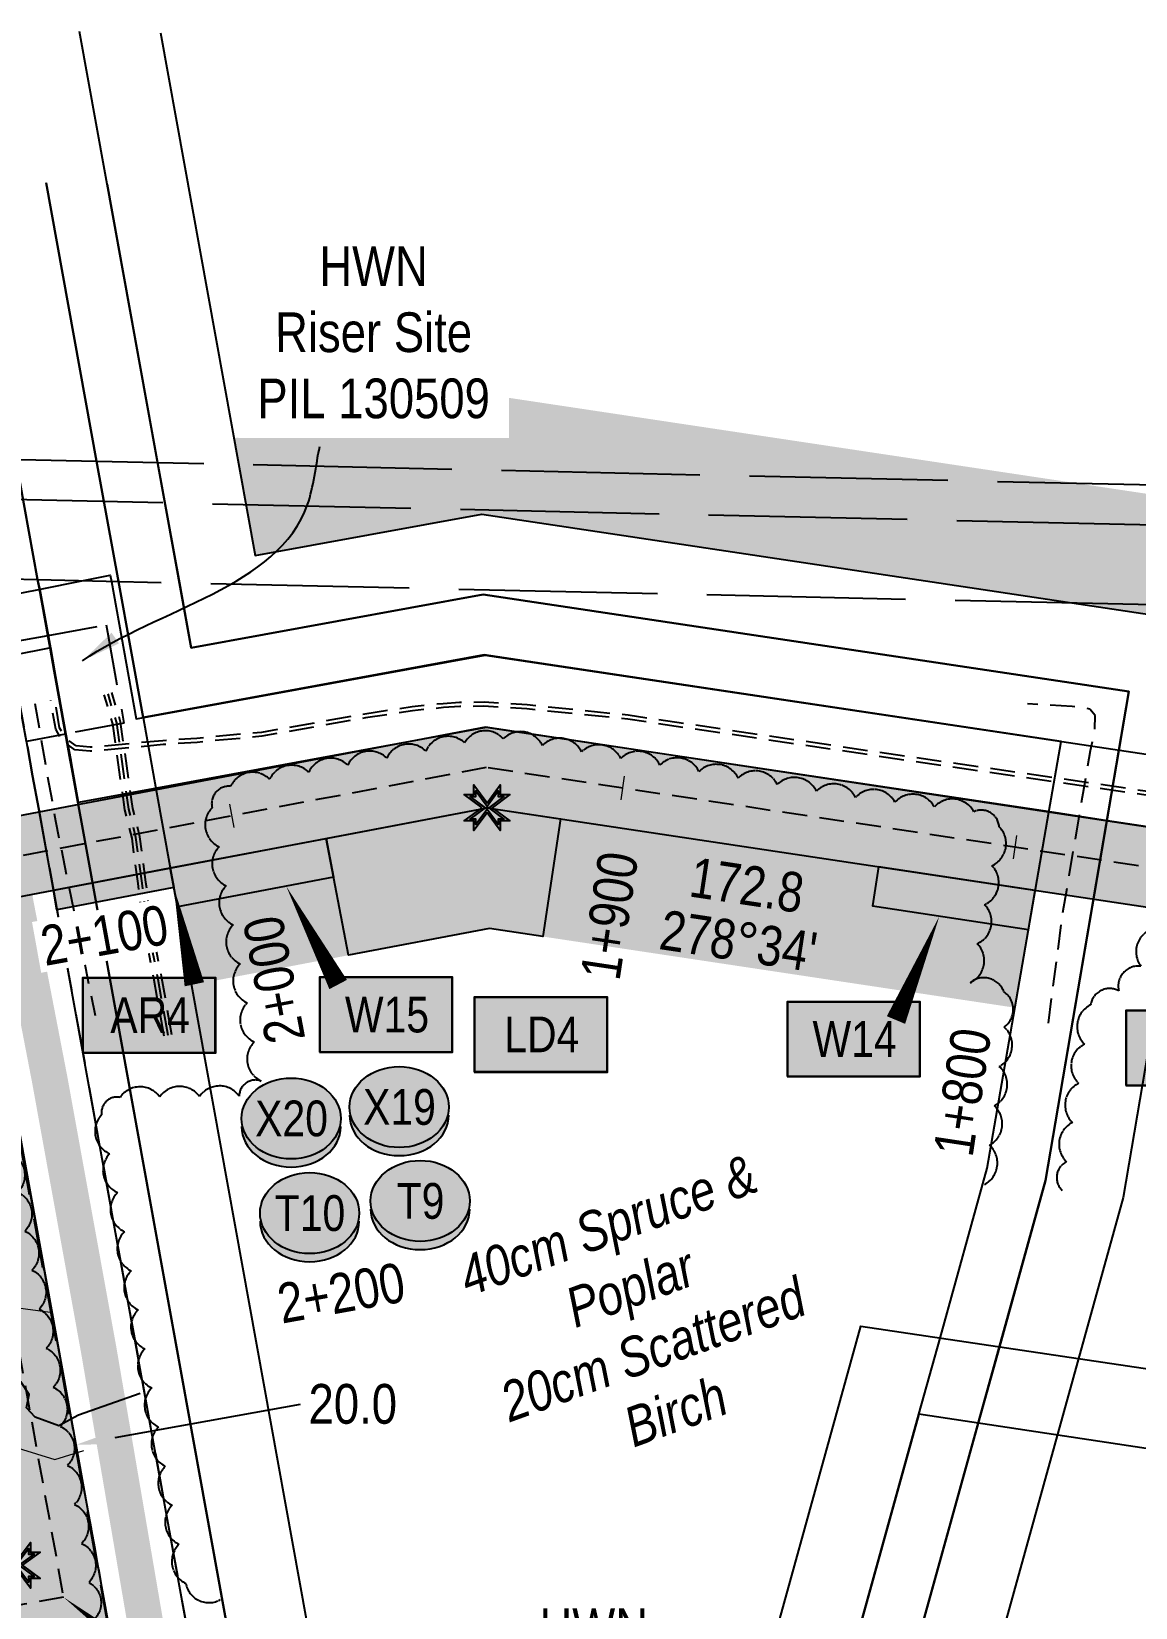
# Model space of a CAD drawing. Extents: x 399452 to 415540, y 6060435 to 6067869.
# Drawn here: x 404819.5 to 405097.5, y 6062723.1 to 6063120.2 of the extents above; entities that cross this region are included whole.
import ezdxf
from ezdxf.enums import TextEntityAlignment as Align

# ---------------------------------------------------------------- set-up
doc = ezdxf.new("R2010")
doc.units = 0
doc.header["$LTSCALE"] = 5
doc.header["$PDSIZE"] = 0.5
for name, pattern in [('0', [1, 1, 0]), ('foc-ACCESSROAD', [3.75, 2.5, -1.25]), ('foc-TIELINE', [1.875, 1.25, -0.625]), ('foc-UNSURVEYED', [12.5, 10, -2.5]), ('UG_PIPE', [1.875, 1.25, -0.625])]:
    doc.linetypes.add(name, pattern=pattern)
doc.layers.get('Defpoints').update_dxf_attribs({"color": 9})
for name, color, linetype, lineweight in [('AS-GENERAL', 48, 'Continuous', 18), ('C-RW-T', 13, 'Continuous', 9), ('F-RW-T', 190, 'Continuous', 9), ('F-WS-T', 190, 'Continuous', 9), ('T-TIE-T', 201, 'Continuous', 18)]:
    doc.layers.add(name, color=color, linetype=linetype, lineweight=lineweight)
for name, color, linetype in [('AS-PIPE-UG', 44, 'UG_PIPE'), ('AS-ROADS', 254, 'Continuous'), ('C-RW', 13, 'Continuous'), ('F-AR', 190, 'foc-ACCESSROAD'), ('F-RW', 190, 'Continuous'), ('F-WS', 190, 'foc-ACCESSROAD'), ('L-BD', 7, 'Continuous'), ('L-BD1', 253, 'Continuous'), ('L-MON', 1, 'Continuous'), ('L-USEC', 7, 'foc-UNSURVEYED'), ('P-BUFFER-H 30m', 51, 'Continuous'), ('P-CROSSINGS', 250, 'Continuous'), ('P-ELEVATION', 7, 'Continuous'), ('P-PROPOSED', 10, 'Continuous'), ('P-PROPOSED-H', 21, 'Continuous'), ('P-TEMP-BLOCKS', 250, 'Continuous'), ('P-TEMP-H', 41, 'Continuous'), ('P-TEMP_ACCESS ROAD', 46, 'Continuous'), ('P-TEMP_LOG DECK', 46, 'Continuous'), ('P-TEMP_WORKSPACE', 46, 'Continuous'), ('P-TXT', 4, 'Continuous'), ('T-BUSH', 110, '0'), ('T-BUSH-T', 110, 'Continuous'), ('T-CREEK', 160, 'Continuous'), ('T-TIE', 201, 'foc-TIELINE')]:
    doc.layers.add(name, color=color, linetype=linetype)
doc.styles.add('80', font='ARIALN.TTF', dxfattribs={"height": 10})
doc.styles.add('80CG', font='ARIALN.TTF', dxfattribs={"height": 10})
doc.styles.add('80L', font='ARIALN.TTF', dxfattribs={"height": 10})
doc.styles.add('Crossing', font='ARIALN.TTF', dxfattribs={"height": 10})
doc.styles.add('foc-LtypeFont', font='ARIALN.TTF', dxfattribs={"height": 7.349999999999999})
doc.styles.get("Standard").update_dxf_attribs({"font": 'ARIALN.TTF'})
doc.linetypes.add('foc-TOPO-flowdirection-NOLINE', pattern='A,0,[">",foc-LtypeFont,S=0.3,R=0,X=0,Y=-0.945],-20,[">",foc-LtypeFont,S=0.3,R=0,X=0,Y=-0.945],0', length=20)
doc.dimstyles.new('Compass 5 000', dxfattribs={"dimscale": 5, "dimtxt": 9, "dimasz": 2, "dimexe": 0.2, "dimexo": 0.0625, "dimgap": 0.5, "dimtad": 0, "dimtih": 1, "dimtoh": 1, "dimzin": 0, "dimdsep": 46, "dimtxsty": '80CG', "dimcen": 0.1, "dimse1": 1, "dimse2": 1, "dimclrd": 256, "dimclrt": 256, "dimaunit": 1, "dimadec": 4, "dimazin": 0, "dimtfac": 0.06, "dimtofl": 0, "dimtmove": 0, "dimatfit": 1, "dimfxl": 0.2, "dimtolj": 1, "dimtzin": 0, "dimlwd": -1, "dimarcsym": 0})

# ---------------------------------------------------------------- blocks, each defined once
blk = doc.blocks.new('*D74')
at = {"layer": 'Defpoints', "color": 0, "transparency": 16777216}
for p in [(404853.8335463149, 6062800.39046811), (404844.0047824779, 6062798.607110055), (404873.4344888572, 6062692.362226289)]:
    blk.add_point(p, dxfattribs=at)
at = {"layer": 'F-RW-T', "transparency": 16777216}
for p, q in [((404883.273837433, 6062694.147504868), (404921.994741722, 6062701.173132679)), ((404853.7663764444, 6062688.793589654), (404843.9270278688, 6062687.008311075))]:
    blk.add_line(p, q, dxfattribs=at)
for points in [[(404882.9762910029, 6062695.787396298), (404883.571383863, 6062692.507613438), (404873.4344888572, 6062692.362226289)], [(404853.4688300143, 6062690.433481084), (404854.0639228744, 6062687.153698225), (404863.6057250202, 6062690.578868234)]]:
    blk.add_solid(points, dxfattribs=at)
at = {"layer": 'F-RW-T', "transparency": 16777216, "insert": (404961.0772792392, 6062701.173132679), "char_height": 10, "attachment_point": 5, "style": '80CG'}
blk.add_mtext('\\A1;HWN\\P10.00 P/L R/W\\PPLA 121940', dxfattribs=at)
blk = doc.blocks.new('*D67')
at = {"layer": 'C-RW-T', "transparency": 16777216}
for p, q in [((404967.4228764493, 6062611.398183337), (404957.7858800392, 6062614.068071011)), ((405005.9778515955, 6062600.716696229), (405042.1391389915, 6062590.698369834)), ((405042.1391389915, 6062590.698369834), (405052.1391389915, 6062590.698369834))]:
    blk.add_line(p, q, dxfattribs=at)
for points in [[(404967.8678577284, 6062613.004349407), (404966.9778951702, 6062609.792017269), (404977.0598728594, 6062608.728295663)], [(405006.4228328746, 6062602.322862298), (405005.5328703164, 6062599.11053016), (404996.3408551854, 6062603.386583903)]]:
    blk.add_solid(points, dxfattribs=at)
at = {"layer": 'Defpoints', "color": 0, "transparency": 16777216}
for p in [(405013.5469486844, 6062740.428899451), (405032.8279310106, 6062735.087187692), (404996.3408551854, 6062603.386583903)]:
    blk.add_point(p, dxfattribs=at)
at = {"layer": 'C-RW-T', "transparency": 16777216, "insert": (405091.6752917883, 6062590.698369834), "char_height": 10, "attachment_point": 5, "style": '80CG'}
blk.add_mtext('\\A1;Veren\\P20.00 P/L R/W\\PPLA 160828', dxfattribs=at)
blk = doc.blocks.new('Temp_Area_Small_Pink')
at = {"true_color": 0xff8aff}
h = blk.add_hatch(color=211, dxfattribs=at)
h.dxf.hatch_style = 1
h.paths.add_polyline_path([(-16.82711371331243, -9.436567862801894), (16.33187767662457, -9.436567862801894), (16.33187767662457, 9.053714016554295), (-16.82711371331243, 9.053714016554295)])
at = {"color": 250}
for points in [[(-17.02711371331247, -9.636567862801712), (16.53187767662462, -9.636567862801712), (16.53187767662462, 9.253714016554113), (-17.02711371331247, 9.253714016554113)], [(-16.92711371331245, -9.536567862801803), (16.43187767662459, -9.536567862801803), (16.43187767662459, 9.153714016554204), (-16.92711371331245, 9.153714016554204)]]:
    blk.add_lwpolyline(points, close=True, dxfattribs=at)
at = {"color": 250, "style": '80L'}
blk.add_attdef('TEMPORARY', text='', height=9, dxfattribs=at).set_placement((0.001048257894581184, -0.1484938545327168), align=Align.MIDDLE_CENTER)
blk = doc.blocks.new('xing2')
h = blk.add_hatch(color=50)
h.dxf.hatch_style = 1
edge = h.paths.add_edge_path()
edge.add_ellipse((0, 0), major_axis=(-12.5, 0), ratio=0.8162973455633619, start_angle=0, end_angle=360)
h = blk.add_hatch(color=250)
h.dxf.hatch_style = 1
edge = h.paths.add_edge_path()
edge.add_ellipse((0, -2.047489049626165), major_axis=(-12.5, 0), ratio=0.8162973455633619, start_angle=0, end_angle=180)
edge.add_line((12.5, -2.047489049626165), (12.5, 0))
edge.add_ellipse((0, 0), major_axis=(-12.5, 0), ratio=0.8162973455633619, start_angle=0, end_angle=180, ccw=False)
edge.add_line((-12.5, 0), (-12.5, -2.047489049626165))
at = {"color": 250}
blk.add_ellipse((0, 0), major_axis=(-12.5, 0), ratio=0.8162973455633619, dxfattribs=at)
blk.add_ellipse((0, -2.047489049626165), major_axis=(-12.5, 0), ratio=0.8162973455633619, start_param=0, end_param=3.141592653589793, dxfattribs=at)
at = {"color": 250, "style": 'Crossing'}
blk.add_attdef('CROSSING', text='', height=9, dxfattribs=at).set_placement((0.08916442567715421, 0.0199513138486509), align=Align.MIDDLE_CENTER)
at = {"color": 250, "style": 'Crossing', "flags": 1}
for tag, p in [('OWNER', (0.08916442567715421, -12.49201765665748)), ('DESCRIPTION', (0.08916442567715421, -25.770021277247)), ('LOCATION', (0.08916442567715421, -39.30337514164421)), ('DWG_REF', (0.08916442567715421, -52.83672900604233))]:
    blk.add_attdef(tag, text='', height=9, dxfattribs=at).set_placement(p, align=Align.MIDDLE_CENTER)
blk = doc.blocks.new('*D119')
at = {"layer": 'Defpoints', "color": 0, "transparency": 16777216}
for p in [(404811.027144345, 6062760.599610513), (404833.5052087503, 6062748.657356909), (404813.8330491476, 6062745.096822659)]:
    blk.add_point(p, dxfattribs=at)
at = {"layer": 'P-TXT', "transparency": 16777216}
for p, q in [((404840.5394280399, 6062765.941143877), (404887.1792067254, 6062774.382643577)), ((404801.1870202527, 6062758.818611397), (404791.3468961604, 6062757.037612283))]:
    blk.add_line(p, q, dxfattribs=at)
for points in [[(404840.242594854, 6062767.581164559), (404840.8362612259, 6062764.301123194), (404830.6993039476, 6062764.160144762)], [(404800.8901870667, 6062760.45863208), (404801.4838534386, 6062757.178590715), (404811.027144345, 6062760.599610513)]]:
    blk.add_solid(points, dxfattribs=at)
at = {"layer": 'P-TXT', "transparency": 16777216, "insert": (404900.3852094538, 6062774.382643577), "char_height": 10, "attachment_point": 5, "style": '80CG'}
blk.add_mtext('\\A1;20.0', dxfattribs=at)
blk = doc.blocks.new('TEMP')
h = blk.add_hatch(color=255)
h.dxf.hatch_style = 1
h.paths.add_polyline_path([(-5.274161e-10, 0.2514284397220763), (-0.6656854269836912, 1.152061669657268), (-0.6656854269836914, 0.6656854303339061), (-1.152061663105632, 0.6656854303339061), (-0.2514284404497629, 5.273253e-10), (-1.152061661774314, -0.665685419564579), (-0.6656854224511335, -0.6656854195645793), (-0.6656854224511335, -1.152061655686338), (-5.273251e-10, -0.2514284436956587), (0.6656854183820542, -1.152061663420681), (0.6656854183820542, -0.6656854208922597), (1.152061656810019, -0.6656854053035205), (0.2514284429676993, 5.273253e-10), (1.152061671303363, 0.6656854258011663), (0.6656854287749412, 0.6656854258011663), (0.6656854131859291, 1.15206166422904)])
h.paths.add_polyline_path([(0.5656854229146121, 0.8485281473411305), (0.5656854319800914, 0.5656854258011663), (0.8485281444547581, 0.5656854258011663), (0.0831890339399251, 0), (0.8485281399220186, -0.5656854150320215), (0.5656854183820542, -0.5656854240973189), (0.5656854183820542, -0.8485281365719859), (0, -0.08318903609469999), (-0.5656854224511337, -0.8485281320390644), (-0.5656854224511337, -0.5656854195645792), (-0.8485281349258001, -0.5656854195645794), (-0.0831890328488955, 0), (-0.8485281394583584, 0.5656854303339058), (-0.5656854269836913, 0.5656854303339061), (-0.5656854269836913, 0.8485281428085727), (0, 0.0831890306941206)], flags=16)
h = blk.add_hatch(color=1)
h.dxf.hatch_style = 1
h.paths.add_polyline_path([(0, 0.0831890306941205), (-0.5656854269836911, 0.8485281428085727), (-0.5656854269836912, 0.5656854303339061), (-0.8485281394583578, 0.5656854303339061), (-0.0831890328488953, -1e-16), (-0.8485281349258001, -0.5656854195645793), (-0.5656854224511337, -0.5656854195645793), (-0.5656854224511337, -0.848528132039064), (0, -0.08318903609469999), (0.5656854183820542, -0.8485281365719856), (0.5656854183820542, -0.5656854240973191), (0.8485281399220184, -0.5656854150320213), (0.0831890339399251, -1e-16), (0.8485281444547581, 0.5656854258011663), (0.5656854319800914, 0.5656854258011663), (0.5656854229146121, 0.8485281473411308)])
at = {"color": 1}
for p, q in [((-0.0831890328488953, 0), (0.0831890339399252, 0)), ((0, 0.0831890306941205), (0, -0.08318903609469999))]:
    blk.add_line(p, q, dxfattribs=at)
at = {"color": 255, "flags": 128}
blk.add_lwpolyline([(-0.251428440449763, 5.27325e-10), (-1.152061663105632, 0.6656854303339061), (-0.6656854269836914, 0.6656854303339061), (-0.6656854269836914, 1.152061669657268), (-5.274159999999999e-10, 0.2514284397220763), (0.6656854131859291, 1.15206166422904), (0.6656854287749412, 0.6656854258011663), (1.152061671303363, 0.6656854258011663), (0.2514284429676991, 5.27325e-10), (1.152061656810019, -0.6656854053035204), (0.6656854183820542, -0.6656854208922596), (0.6656854183820542, -1.152061663420681), (-5.27325e-10, -0.2514284436956586), (-0.6656854224511335, -1.152061655686338), (-0.6656854224511335, -0.6656854195645793), (-1.152061661774314, -0.6656854195645793)], close=True, dxfattribs=at)
at = {"color": 1, "flags": 128}
blk.add_lwpolyline([(-0.0831890328488953, 0), (-0.8485281394583578, 0.5656854303339061), (-0.5656854269836913, 0.5656854303339061), (-0.5656854269836913, 0.8485281428085727), (0, 0.0831890306941205), (0.5656854229146121, 0.8485281473411305), (0.5656854319800914, 0.5656854258011663), (0.8485281444547581, 0.5656854258011663), (0.0831890339399252, 0), (0.8485281399220184, -0.5656854150320214), (0.5656854183820542, -0.5656854240973189), (0.5656854183820542, -0.8485281365719856), (0, -0.08318903609469999), (-0.5656854224511335, -0.848528132039064), (-0.5656854224511335, -0.5656854195645792), (-0.8485281349258001, -0.5656854195645792)], close=True, dxfattribs=at)
blk = doc.blocks.new('*U149')
at = {"layer": 'P-ELEVATION'}
h = blk.add_hatch(color=111, dxfattribs=at)
h.dxf.hatch_style = 1
edge = h.paths.add_edge_path()
edge.add_ellipse((0, 0), major_axis=(-10.94338366431845, 0), ratio=0.9137941524069553, start_angle=0, end_angle=360)
at = {"layer": 'P-ELEVATION', "color": 7, "flags": 128}
blk.add_lwpolyline([(0, 0, 5, 0, 0), (-27.071192243631, 20.61142715524039, 0, 0, 0)], format="xyseb", dxfattribs=at)
at = {"layer": 'P-ELEVATION', "color": 7}
blk.add_ellipse((0, 0), major_axis=(-10.94338366431845, 0), ratio=0.9137941524069553, dxfattribs=at)
at = {"layer": 'P-ELEVATION', "style": '80'}
blk.add_attdef('BEND', text='', height=10, dxfattribs=at).set_placement((0, 0), align=Align.MIDDLE_CENTER)
blk = doc.blocks.new('Well_proximity')
h = blk.add_hatch(color=191)
h.dxf.hatch_style = 1
edge = h.paths.add_edge_path()
edge.add_ellipse((0, 0), major_axis=(-12.5, 0), ratio=0.8162973455633619, start_angle=0, end_angle=360)
h = blk.add_hatch(color=250)
h.dxf.hatch_style = 1
edge = h.paths.add_edge_path()
edge.add_ellipse((0, -2.047489049626165), major_axis=(-12.5, 0), ratio=0.8162973455633619, start_angle=0, end_angle=180)
edge.add_line((12.5, -2.047489049626165), (12.5, 0))
edge.add_ellipse((0, 0), major_axis=(-12.5, 0), ratio=0.8162973455633619, start_angle=0, end_angle=180, ccw=False)
edge.add_line((-12.5, 0), (-12.5, -2.047489049626165))
at = {"color": 250}
blk.add_ellipse((0, 0), major_axis=(-12.5, 0), ratio=0.8162973455633619, dxfattribs=at)
blk.add_ellipse((0, -2.047489049626165), major_axis=(-12.5, 0), ratio=0.8162973455633619, start_param=0, end_param=3.141592653589793, dxfattribs=at)
at = {"color": 250, "style": '80L'}
blk.add_attdef('CROSSING', text='', height=9, dxfattribs=at).set_placement((0.08916442567715421, 0.0199513138486509), align=Align.MIDDLE_CENTER)

msp = doc.modelspace()

# ---------------------------------------------------------------- hatches: boundary and pattern name
at = {"layer": 'AS-ROADS'}
h = msp.add_hatch(color=256, dxfattribs=at)
h.dxf.hatch_style = 1
h.paths.add_polyline_path([(404896.8781279068, 6062476.996059679), (404888.0118720931, 6062475.471940368), (404872.5745777206, 6062565.275280792), (404862.5724504184, 6062569.874412263), (404839.7414573419, 6062580.542992717), (404830.5997862923, 6062580.08563854), (404830.2002137078, 6062588.072361558), (404841.3265426551, 6062588.629007333), (404865.9355495817, 6062577.129587787), (404870.7636732184, 6062574.909542498), (404858.714126217, 6062637.865429837), (404844.1379042881, 6062715.9374675), (404831.9468940699, 6062787.303235202), (404819.5884218331, 6062855.501176368), (404792.3051845452, 6062997.017472504), (404801.1388154548, 6062998.720527592), (404828.431578167, 6062857.154823728), (404840.8071059301, 6062788.862764846), (404852.9940957119, 6062717.520532598), (404867.5538737831, 6062639.536570259), (404881.1349367793, 6062568.578892563)])
at = {"layer": 'P-BUFFER-H 30m'}
h = msp.add_hatch(color=256, dxfattribs=at)
h.dxf.hatch_style = 1
edge = h.paths.add_edge_path()
edge.add_line((406106.1583904715, 6062990.361567967), (406069.4580592168, 6062960.633682127))
edge.add_line((406069.4580592168, 6062960.633682095), (406053.8272524497, 6062952.815855805))
edge.add_line((406053.8272524498, 6062952.815855805), (406017.1370155775, 6062918.939249438))
edge.add_line((406017.1370155775, 6062918.939249469), (405515.4504603241, 6062735.039784309))
edge.add_line((405515.4504603241, 6062735.039784309), (405409.0686306368, 6062875.333151164))
edge.add_line((405409.0686306369, 6062875.333151164), (405379.6300922933, 6062896.175684636))
edge.add_line((405379.6300922933, 6062896.175684604), (405113.115659989, 6062936.197249591))
edge.add_line((405113.115659989, 6062936.197249622), (405118.9786626335, 6062970.644402699))
edge.add_line((405118.9786626335, 6062970.644402699), (404932.9097662574, 6062998.640468137))
edge.add_line((404932.9097662574, 6062998.640468138), (404875.7861556656, 6062988.244312756))
edge.add_line((404875.7861556656, 6062988.244312724), (404870.4402342798, 6063017.751634614))
edge.add_line((404870.4402342798, 6063017.751634644), (404927.5403871647, 6063028.143520865))
edge.add_arc((404932.9097662559, 6062998.640468139), 29.98766999923031, 81.44341808972848, 100.31459841521882, ccw=False)
edge.add_line((404937.3715126895, 6063028.294357747), (405123.4404090656, 6063000.298292308))
edge.add_arc((405118.9786626334, 6062970.644402699), 29.98766999994072, -9.659339342141209, 81.44341809263148, ccw=False)
edge.add_line((405148.5411911816, 6062965.61277693), (405147.8090767774, 6062961.311353499))
edge.add_line((405147.8090767774, 6062961.311353499), (405384.0833084931, 6062925.830856486))
edge.add_arc((405379.6300922927, 6062896.175684605), 29.98766999960693, 54.70144358630182, 81.45989943191222, ccw=False)
edge.add_line((405396.9580794018, 6062920.650185954), (405426.3966177454, 6062899.807652483))
edge.add_arc((405409.068630637, 6062875.333151164), 29.98767000007559, 37.172360194961925, 54.70144358832761, ccw=False)
edge.add_line((405432.963450448, 6062893.452145017), (405525.9480378518, 6062770.826684722))
edge.add_line((405525.9480378518, 6062770.826684722), (406001.1938093979, 6062945.033950775))
edge.add_line((406001.1938093979, 6062945.033950775), (406033.4843934076, 6062974.848296419))
edge.add_arc((406053.8272524498, 6062952.815855806), 29.98766999939999, 116.5721558010637, 132.7167207884228, ccw=False)
edge.add_line((406040.4130329548, 6062979.635980103), (406053.1217402688, 6062985.992303717))
edge.add_line((406053.1217402688, 6062985.992303717), (406087.2383782617, 6063013.627354542))
edge.add_line((406087.2383782618, 6063013.627354573), (406106.1583904715, 6062990.361567967))
h = msp.add_hatch(color=256, dxfattribs=at)
h.dxf.hatch_style = 1
h.paths.add_polyline_path([(405195.9474171006, 6062864.964596064), (405191.49369606, 6062835.309499963), (405345.5501508586, 6062812.160260363), (405346.8070728058, 6062811.267107442), (405456.3642218006, 6062666.779723068), (405467.1044200313, 6062696.052844368), (405470.7961926941, 6062697.37861719), (405367.9246291232, 6062833.048843006), (405357.0850603436, 6062840.751304174)])
h.paths.add_polyline_path([(405106.6604222027, 6062898.270511775), (405101.5329413852, 6062868.144801905), (405172.2630659689, 6062841.339816602), (405176.8203468344, 6062871.681618289)])
h.paths.add_polyline_path([(405067.1899189916, 6062874.274823513), (405072.3056993727, 6062903.830133694), (404934.2019492833, 6062924.646079244), (404854.4187639572, 6062909.48706565), (404859.7600821579, 6062879.977766777), (404934.7823732084, 6062894.232198018)])
at = {"layer": 'P-PROPOSED-H'}
h = msp.add_hatch(color=256, dxfattribs=at)
h.dxf.hatch_style = 1
h.paths.add_polyline_path([(406216.5833884676, 6063079.80767434), (406069.4580592168, 6062960.633682095), (406053.8272524498, 6062952.815855805), (406017.1370155775, 6062918.939249469), (405477.7948919157, 6062721.236665973), (405382.003, 6062847.570000049), (405364.775, 6062859.812000048), (405198.708, 6062884.76600003), (405110.0787427457, 6062918.354318367), (404933.815, 6062944.922000049), (404782.8573004217, 6062916.239642851), (404815.8791714735, 6062733.791877347), (404611.8060682963, 6062696.518578867), (404620.2728678607, 6062650.162443724), (404655.5167918783, 6062610.923000135), (404670.3900472978, 6062624.28180026), (404638.9235911435, 6062659.315533469), (404635.0645162828, 6062680.444154078), (404819.4397102815, 6062714.119692515), (404839.1061718588, 6062717.711708727), (404806.0591187177, 6062900.298606744), (404934.2019492833, 6062924.646079244), (405104.98925272, 6062898.9038441), (405193.6227829086, 6062865.313906429), (405357.0850603436, 6062840.751304174), (405367.9246291232, 6062833.048843006), (405470.7961926941, 6062697.37861719), (406027.8521630048, 6062901.574432149), (406065.3022543277, 6062936.202259933), (406080.3489385142, 6062943.727934389), (406213.6322851306, 6063051.689687714), (406302.874941988, 6062941.519338332), (406330.7602854559, 6062930.882817722), (406409.0733872253, 6062835.848173843), (406597.6311585571, 6062842.4262887), (406596.9341399797, 6062862.405914138), (406418.230937394, 6062856.171590456), (406342.8258253916, 6062947.677325753), (406315.0245047764, 6062958.281796882)])
at = {"layer": 'P-TEMP-H'}
h = msp.add_hatch(color=256, dxfattribs=at)
h.dxf.hatch_style = 1
h.paths.add_polyline_path([(404893.6995721534, 6062916.950521802), (404934.2019492833, 6062924.646079244), (404952.7408992072, 6062921.851761407), (404948.2714364809, 6062892.199033753), (404934.78237321, 6062894.232198036), (404899.2971642688, 6062887.489915655)])
h = msp.add_hatch(color=256, dxfattribs=at)
h.dxf.hatch_style = 1
h.paths.add_polyline_path([(404854.418763955, 6062909.48706565), (404893.6995721534, 6062916.950521802), (404895.5654361916, 6062907.130319753), (404856.1992033584, 6062899.650632696)])
h = msp.add_hatch(color=256, dxfattribs=at)
h.dxf.hatch_style = 1
h.paths.add_polyline_path([(404855.308983658, 6062904.568849173), (404825.8604002987, 6062898.973541379), (404824.9704186594, 6062903.891803088), (404854.4187639548, 6062909.48706565)])
h = msp.add_hatch(color=256, dxfattribs=at)
h.dxf.hatch_style = 1
h.paths.add_polyline_path([(405072.3056993725, 6062903.830133694), (405032.7687292201, 6062909.789417289), (405031.2789083114, 6062899.905174791), (405070.6004392462, 6062893.978363634)])

# ---------------------------------------------------------------- linework, layer by layer
at = {"layer": 'AS-GENERAL', "flags": 128}
for points in [[(404824.149, 6062797.473000049), (404808.56, 6062799.599), (404796.33, 6062807.360000007), (404779.37, 6062812.446000049), (404764.47, 6062817.983000048), (404752.212, 6062823.191000048), (404735.66, 6062821.265000048), (404710.196, 6062820.972000048), (404686.391, 6062825.476000048), (404668.136, 6062837.306000048), (404644.757, 6062852.037000048), (404620.538, 6062858.952), (404611.693, 6062859.525000049)], [(404594.731, 6062822.255000048), (404609.072, 6062820.217000049), (404630.864, 6062816.985000049), (404648.539, 6062814.973000049), (404659.528, 6062804.212000049), (404671.43, 6062798.836000049), (404682.767, 6062790.465000048), (404687.18, 6062788.645000048), (404701.43, 6062790.536000049), (404710.582, 6062790.666000049), (404728.006, 6062795.108000048), (404739.104999997, 6062787.473000049), (404751.9239999987, 6062783.585000048), (404767.063, 6062781.805000048), (404778.827, 6062773.547000049), (404793.968999998, 6062766.811000048), (404810.31, 6062765.020000048), (404825.367, 6062760.457000049), (404832.65, 6062762.713000049)]]:
    msp.add_lwpolyline(points, dxfattribs=at)
at = {"layer": 'AS-PIPE-UG', "flags": 128}
for points in [[(404820.335, 6062950.938000049), (404823.172, 6062934.411000049), (404825.523, 6062921.320000049), (404828.814, 6062904.991000049), (404832.13, 6062888.806000048), (404835.482, 6062872.302000049)], [(405215.4092497075, 6062910.628399712), (405200.2218174524, 6062912.678998104), (405184.7599488008, 6062914.90770888), (405181.4085368041, 6062915.442369984), (405162.0589104234, 6062918.649479333), (405105.5168285107, 6062927.03900772), (405040.1720001049, 6062936.526982756), (404969.6360305846, 6062946.967869828), (404944.2014468028, 6062949.56254276), (404933.4229202662, 6062950.227994463), (404927.3420033502, 6062950.145833286), (404923.2021166304, 6062949.886657536), (404915.4512598274, 6062949.078157846), (404903.5467508341, 6062947.287496407), (404877.5121459205, 6062942.664594671), (404861.1946746025, 6062941.138594061), (404852.6453470357, 6062940.553503159), (404834.2194689269, 6062938.879793326), (404830.3705849089, 6062939.272198217), (404827.2713239057, 6062941.549858317), (404825.5655997858, 6062944.421821767), (404824.328, 6062951.682000048)], [(405215.543, 6062911.619000048), (405200.36, 6062913.669000048), (405184.91, 6062915.896), (405181.5689999973, 6062916.429), (405162.214, 6062919.637000049), (405105.662, 6062928.028000048), (405040.317, 6062937.516000048), (404969.76, 6062947.960000048), (404944.283, 6062950.559000049), (404933.447, 6062951.228000049), (404927.304, 6062951.145), (404923.119, 6062950.883000049), (404915.325, 6062950.070000049), (404903.385, 6062948.274), (404877.378, 6062943.656000049), (404861.114, 6062942.135), (404852.566, 6062941.550000048), (404834.225, 6062939.884000048), (404830.743, 6062940.239000048), (404828.026999997, 6062942.235000049), (404826.522, 6062944.769000049), (404825.389, 6062951.768000049)], [(404852.8730214883, 6062867.100032843), (404850.2553750526, 6062881.737463943), (404847.7119486366, 6062894.797192255), (404846.2990413386, 6062905.549928208), (404844.7786510776, 6062916.9697705), (404842.9865039008, 6062924.110372479), (404839.9403414666, 6062945.829141028), (404837.7931866893, 6062953.114413369)], [(404853.857, 6062867.276000048), (404851.238, 6062881.921000049), (404848.699, 6062894.958000048), (404847.29, 6062905.681000048), (404845.762, 6062917.158000048), (404843.969, 6062924.302000049), (404840.92, 6062946.041000049), (404838.752, 6062953.397)], [(404854.8409785118, 6062867.451967206), (404852.2206249475, 6062882.104536106), (404849.6860513634, 6062895.118807841), (404848.2809586614, 6062905.812071889), (404846.7453489224, 6062917.346229548), (404844.9514960992, 6062924.493627522), (404841.8996585334, 6062946.25285907), (404839.7108133108, 6062953.679586656)], [(405075.593, 6062870.365000049), (405079.208, 6062897.904000049), (405086.199, 6062939.102000048), (405087.245, 6062943.702000048), (405087.365, 6062947.888), (405086.036, 6062949.536000049), (405081.603, 6062950.188000049), (405070.368, 6062950.81)]]:
    msp.add_lwpolyline(points, dxfattribs=at)
at = {"layer": 'C-RW'}
for points in [[(404944.0102116263, 6062414.498403691), (404929.0583280412, 6062435.280795952), (404916.8481012678, 6062452.275635187), (404907.48513927, 6062504.046010714), (404903.9315625065, 6062523.721973419), (404898.6469041531, 6062552.984354484), (404894.3717628579, 6062576.517690434), (404833.7705681768, 6062911.333968959), (404831.1113072403, 6062926.026242132), (404829.5799691721, 6062934.495737676), (404829.1917547133, 6062936.641829714), (404828.005074697, 6062943.211806063), (404825.6372759777, 6062956.298688239), (404825.1293513631, 6062959.097175637), (404824.1231500473, 6062964.893555142), (404823.5672792719, 6062968.044216814), (404821.4576733234, 6062979.702989642), (404820.9535331554, 6062982.149432334), (404815.4701458982, 6063012.443717119), (404802.7816893011, 6063082.548869354)], [(404823.1777344039, 6063082.090407033), (404835.8669865167, 6063011.983611603), (404841.3501046021, 6062981.689361495), (404847.5515948682, 6062947.427499012), (404850.7962096074, 6062929.500671824), (404914.18409031, 6062579.300244725), (404917.2128347467, 6062562.730334639), (404935.6588122815, 6062460.333408599), (404935.8971389455, 6062459.938494782), (404950.8567465895, 6062439.209115434), (404962.8870031627, 6062422.487434399), (404967.2377463488, 6062398.412435899), (404975.2795811081, 6062353.875951369), (404993.2333620774, 6062254.783819239), (405008.4348994147, 6062173.397593195), (405021.4965174713, 6062103.481105923)]]:
    msp.add_lwpolyline(points, dxfattribs=at)
msp.add_lwpolyline([(405166.6334836788, 6062773.436466071), (405163.6571371636, 6062753.667617595), (405043.005413403, 6062771.822950859), (404944.0102116263, 6062414.498403691), (404947.5349180836, 6062394.820087701), (404940.8801904062, 6062393.628558911), (404927.8968932139, 6062391.303241829), (404926.9950329807, 6062396.221983284), (404924.3338547063, 6062410.97447309), (404923.5487055631, 6062415.393846635), (404935.8788822106, 6062459.900138292), (405028.3772053756, 6062793.99420275), (405166.6334836788, 6062773.436466071)], close=True, dxfattribs=at)
at = {"layer": 'F-AR'}
for points in [[(404950.5437344693, 6062104.993968786), (404937.4891403737, 6062174.995008471), (404924.9669642803, 6062242.15509274), (404895.0251276458, 6062409.439906766), (404878.7365887937, 6062498.898151382), (404875.1550375948, 6062518.567020633), (404849.1975101146, 6062661.127331863), (404801.4740034968, 6062923.24599601), (404794.9581672805, 6062959.253956459), (404792.2872019522, 6062974.0131741), (404790.6913081264, 6062982.831706923), (404785.2097456948, 6063013.125996348), (404778.3366736812, 6063051.111264151), (404772.5187756575, 6063083.229119148)], [(404792.5776432144, 6063082.778235905), (404805.2661862221, 6063012.673620561), (404810.7495052217, 6062982.379322791), (404811.7625449933, 6062977.779139192), (404814.4242784902, 6062963.030139561), (404814.8798427334, 6062959.562055605), (404815.2858522157, 6062957.317185212), (404818.4104437118, 6062940.056546346), (404819.7388695795, 6062932.71648639), (404821.2772598958, 6062924.282675727), (404823.9488817241, 6062909.526369421), (404894.0858182578, 6062521.957847944), (404897.646568272, 6062502.285829692), (404914.4928880198, 6062409.211496954), (404917.1632351667, 6062394.45810692), (404944.1335047793, 6062245.450613563), (404956.9642679973, 6062174.556340327), (404969.6294363575, 6062104.587021399)]]:
    msp.add_lwpolyline(points, dxfattribs=at)
at = {"layer": 'F-RW', "flags": 128}
for points in [[(405036.961732036, 6062103.151354956), (404971.7139971069, 6062458.363590266), (405074.8919710493, 6062830.767708876), (405095.8507020962, 6062953.907448056), (404933.2206661903, 6062978.376885003), (404859.6813952195, 6062964.993177693), (404831.5535540224, 6063120.247474223)], [(404851.9330090088, 6063119.904025958), (404875.7861556655, 6062988.244312724), (404932.9097662574, 6062998.640468138), (405118.9786626335, 6062970.644402699), (405094.4296170543, 6062826.41033316), (404992.2071507374, 6062457.454964017), (405057.3679057132, 6062102.716252328)]]:
    msp.add_lwpolyline(points, dxfattribs=at)
at = {"layer": 'F-RW'}
for points in [[(404969.6295024556, 6062104.58701999), (404956.9642827138, 6062174.557040665), (404944.1335047793, 6062245.450613563), (404917.1615377734, 6062394.457341729), (404914.4907870836, 6062409.210840422), (404897.6440470067, 6062502.284481183), (404894.0833528435, 6062521.956398224), (404823.9505894794, 6062909.527634907), (404821.2789139131, 6062924.284142582), (404819.7385219146, 6062932.716493706), (404818.4099801639, 6062940.056555992), (404815.2858522157, 6062957.317185212), (404814.8798427334, 6062959.562055605), (404814.3644517089, 6062963.013480144), (404811.7068027214, 6062977.777509546), (404810.7495052217, 6062982.379322791), (404805.2661862221, 6063012.673620561), (404792.5776432144, 6063082.778235905)], [(404802.7816893011, 6063082.548869354), (404815.4701458982, 6063012.443717119), (404820.9535331554, 6062982.149432334), (404821.5580497665, 6062979.690766577), (404824.2274231925, 6062964.931502332), (404825.1264226086, 6062959.095735607), (404825.6330429894, 6062956.295874193), (404829.1900596078, 6062936.64116466), (404829.5786796721, 6062934.495064162), (404831.1113072403, 6062926.026242132), (404833.7705681768, 6062911.333968959), (404903.9273892308, 6062523.719258253), (404907.488064078, 6062504.047250575), (404923.539368536, 6062415.385433964), (404924.3346660082, 6062410.974455927), (404926.9958442902, 6062396.22196612), (404927.8968932139, 6062391.303241829), (404954.0007678741, 6062247.08317704), (404967.5859312425, 6062174.318063205), (404980.650632886, 6062104.352026263)], [(405021.4965174713, 6062103.481105923), (405008.4348994147, 6062173.397593195), (404993.2333620774, 6062254.783819239), (404975.2795811081, 6062353.875951369), (404967.2373280829, 6062398.411844143), (404965.6065680157, 6062407.439939152), (404962.8870031627, 6062422.487434399), (404956.3089695587, 6062458.887582725), (405043.0058769675, 6062771.822941049), (405048.3267811071, 6062791.027467267), (405060.1981095901, 6062833.881163056), (405075.7239028966, 6062923.578062245), (405078.7933643392, 6062941.311102075), (404933.5127329716, 6062963.170055969), (404847.551624345, 6062947.428899885), (404841.3496990022, 6062981.689370107), (404835.8661173758, 6063011.983629894), (404823.1764665841, 6063082.090435458)], [(404838.5290793947, 6063081.745339493), (404851.2309766024, 6063011.637196629), (404856.7192427112, 6062981.343060383), (404859.6825612878, 6062964.99338991), (404933.2206661903, 6062978.376885003), (405095.8507020962, 6062953.907448056), (405093.3342497572, 6062939.122964224), (405090.3150053449, 6062921.382455757), (405074.8919710493, 6062830.767708876), (405063.2670902769, 6062788.805735911), (405057.9394457723, 6062769.575408859), (404971.7139971069, 6062458.363590266), (404980.3322411921, 6062410.266616792), (404990.0157290085, 6062356.657999423), (405007.9895771405, 6062257.47712188), (405023.7648193747, 6062173.052669819), (405036.8279655392, 6062103.15420714)], [(404811.9375245078, 6062977.782563824), (404821.7179184317, 6062979.696731498), (404832.1401164572, 6062981.839349606), (404839.2925705049, 6062983.229099029), (404839.571349725, 6062981.673712236), (404845.8033162679, 6062947.021714526), (404847.7572607522, 6062947.373273273), (404933.7141655642, 6062963.137232866), (405079.0011261358, 6062941.320386079), (405093.5426451253, 6062939.136462631), (405379.6300922933, 6062896.175684604)], [(405182.2185340605, 6062907.62336277), (405090.5280789596, 6062921.395089479), (405075.9368043324, 6062923.586457254), (404934.0080881095, 6062944.899212409), (404850.986914133, 6062929.55992124), (404831.3239729529, 6062925.963732323), (404829.7926450613, 6062934.434234101), (404829.4046902444, 6062936.580795705), (404828.2173974928, 6062943.151201988), (404825.8508472486, 6062956.240095585), (404825.3437630729, 6062959.039802824), (404824.3428436267, 6062964.950664694), (404814.5585537811, 6062963.009443094)]]:
    msp.add_lwpolyline(points, dxfattribs=at)
at = {"layer": 'F-WS'}
msp.add_lwpolyline([(404828.0109448576, 6062943.215286267), (404818.1753108794, 6062941.353338023), (404815.2858522157, 6062957.317185212), (404814.8793791841, 6062959.562065327), (404814.323601391, 6062963.047374316), (404813.7726927967, 6062966.315054834), (404823.6552975591, 6062968.094818959), (404838.2560233669, 6062970.7390202), (404838.7627197013, 6062967.93695661), (404842.7268058107, 6062946.005035087), (404828.0109448576, 6062943.215286267)], close=True, dxfattribs=at)
at = {"layer": 'L-USEC'}
for p, q in [((404750.3574988703, 6063013.917341331), (405541.1758609507, 6062996.14121232)), ((404740.0890747117, 6063004.0865181), (405540.9498082119, 6062986.084655248)), ((404739.6655628198, 6062983.982359506), (405540.4979183823, 6062965.981134628))]:
    msp.add_line(p, q, dxfattribs=at)
at = {"layer": 'P-PROPOSED'}
msp.add_lwpolyline([(405110.0787427457, 6062918.354318367), (404933.815, 6062944.922000049), (404782.8573004217, 6062916.239642851), (404815.8791714735, 6062733.791877347), (404611.8060682963, 6062696.518578867), (404620.2728678607, 6062650.162443724), (404655.5167918783, 6062610.923000135), (404670.3900472978, 6062624.28180026), (404638.9235911435, 6062659.315533469), (404635.0645162828, 6062680.444154078), (404819.4397102815, 6062714.119692515), (404839.1061718588, 6062717.711708727), (404806.0591187177, 6062900.298606744), (404934.2019492833, 6062924.646079244), (405104.98925272, 6062898.9038441)], dxfattribs=at)
at = {"layer": 'P-TEMP-BLOCKS', "flags": 128}
for points in [[(404855.308983658, 6062904.568849173, 0, 4.997944999999969, 0), (404860.4768224175, 6062880.173586853, 4.997944999999969, 4.997944999999969, 0)], [(404883.6234999901, 6062904.861320685, 0, 4.99794499999997, 0), (404896.6970990016, 6062880.116142752, 4.99794499999997, 4.99794499999997, 0)], [(405048.1674632654, 6062897.359615787, 0, 4.99794499999997, 0), (405037.2124426945, 6062871.169274673, 0, 0, 0)]]:
    msp.add_lwpolyline(points, format="xyseb", dxfattribs=at)
at = {"layer": 'P-TEMP_ACCESS ROAD'}
msp.add_lwpolyline([(404855.308983658, 6062904.568849173), (404825.8604002987, 6062898.973541379), (404824.9704186594, 6062903.891803088), (404854.4187639548, 6062909.48706565)], close=True, dxfattribs=at)
at = {"layer": 'P-TEMP_LOG DECK'}
msp.add_lwpolyline([(404893.6995721534, 6062916.950521802), (404934.2019492833, 6062924.646079244), (404952.7408992072, 6062921.851761407), (404948.2714364809, 6062892.199033753), (404934.78237321, 6062894.232198036), (404899.2971642688, 6062887.489915655)], close=True, dxfattribs=at)
at = {"layer": 'P-TEMP_WORKSPACE'}
for points in [[(404854.418763955, 6062909.48706565), (404893.6995721534, 6062916.950521802), (404895.5654361916, 6062907.130319753), (404856.1992033584, 6062899.650632696)], [(405072.3056993725, 6062903.830133694), (405032.7687292201, 6062909.789417289), (405031.2789083114, 6062899.905174791), (405070.6004392462, 6062893.978363634)]]:
    msp.add_lwpolyline(points, close=True, dxfattribs=at)
at = {"layer": 'T-BUSH', "flags": 128}
for points in [[(405059.5124014329, 6062829.722043932, 0.52056705), (405060.7525478737, 6062839.64070587, 0.52056705), (405061.9926943146, 6062849.559367714, 0.52056705), (405063.2328407554, 6062859.478029652, 0.52056705), (405064.4729871962, 6062869.396691495, 0.52056705), (405064.3867837554, 6062878.287569148, 0.52056705), (405055.8645409439, 6062880.575594733, 0.52056705), (405057.7014367623, 6062890.401256575, 0.52056705), (405059.5383325807, 6062900.226918417, 0.52056705), (405061.3752283991, 6062910.05258026, 0.52056705), (405063.2121242175, 6062919.878242102, 0.52056705), (405056.8047204702, 6062923.655594914, 0.52056705), (405046.880822983, 6062924.853123853, 0.52056705), (405036.956925496, 6062926.050652742, 0.52056705), (405027.0330280089, 6062927.248181729, 0.52056705), (405017.1649663851, 6062928.834096125, 0.52056705), (405007.3056275978, 6062930.480685196, 0.52056705), (404997.4462888105, 6062932.127274267, 0.52056705), (404987.58695002, 6062933.773863338, 0.52056705), (404977.7276112357, 6062935.420452409, 0.52056705), (404967.8682724484, 6062937.06704148, 0.52056705), (404958.008933661, 6062938.713630551, 0.52056705), (404948.1495948737, 6062940.360219622, 0.52056705), (404938.2902560864, 6062942.006808694, 0.52056705), (404928.5653257799, 6062941.016433844, 0.52056705), (404918.7948378026, 6062938.947497476, 0.52056705), (404908.9583394141, 6062937.169544624, 0.52056705), (404899.1218410255, 6062935.391591725, 0.52056705), (404889.2853426369, 6062933.613638921, 0.52056705), (404879.4488442484, 6062931.835686069, 0.52056705), (404869.6123458598, 6062930.057733216, 0.52056705), (404864.9675678891, 6062924.671506139, 0.52056705), (404866.730020398, 6062914.832218614, 0.52056705), (404868.4924729039, 6062904.992931186, 0.52056705), (404870.2549254157, 6062895.15364371, 0.52056705), (404872.0173779246, 6062885.314356233, 0.52056705), (404873.7798304334, 6062875.475068756, 0.52056705), (404875.5422829423, 6062865.63578128, 0.52056705), (404877.3047354511, 6062855.796493803, 0.52056705), (404871.7601839904, 6062852.006164955, 0.52056705), (404861.764854344, 6062851.900324744, 0.52056705), (404851.7695246974, 6062851.794484534, 0.52056705), (404841.7741950509, 6062851.688644321, 0.52056705), (404837.123642328, 6062847.27116605, 0.52056705), (404839.1347909705, 6062837.47968516, 0.52056705), (404841.1324801357, 6062827.685648097, 0.52056705), (404842.8510075927, 6062817.8385937, 0.52056705), (404844.5695350496, 6062807.991539305, 0.52056705), (404846.2880625065, 6062798.144484909, 0.52056705), (404848.0065899635, 6062788.297430513, 0.52056705), (404849.7251174204, 6062778.45037607, 0.52056705), (404851.4436448773, 6062768.603321722, 0.52056705), (404853.1621723343, 6062758.756267278, 0.52056705), (404854.8806997912, 6062748.90921293, 0.52056705), (404856.5992272482, 6062739.062158535, 0.52056705), (404858.3177547051, 6062729.215104139, 0.52056705), (404867.090410292, 6062725.158404938, 0.52056705)], [(405154.8874041706, 6062842.236288002, 0.52056705), (405163.495030684, 6062847.318274052, 0.52056705), (405170.9169379213, 6062853.169897114, 0.52056705), (405172.0540697954, 6062863.10089646, 0.52056705), (405173.1912016664, 6062873.031895758, 0.52056705), (405174.3283335376, 6062882.962895151, 0.52056705), (405175.4654654086, 6062892.893894496, 0.52056705), (405176.6025972797, 6062902.824893794, 0.52056705), (405166.7558461031, 6062904.484713694, 0.52056705), (405156.8972251606, 6062906.135595269, 0.52056705), (405147.0386042165, 6062907.786476796, 0.52056705), (405137.1799832725, 6062909.437358418, 0.52056705), (405127.3213623285, 6062911.088239993, 0.52056705), (405117.4627413845, 6062912.739121533, 0.52056705), (405108.3132268129, 6062913.214504926, 0.52056705), (405105.17564222, 6062903.723805279, 0.52056705), (405102.0380576272, 6062894.233105582, 0.52056705), (405098.9004730343, 6062884.742405982, 0.52056705), (405093.33550952, 6062878.523180353, 0.52056705), (405086.2373197573, 6062874.983796114, 0.52056705), (405084.72193247, 6062865.103440993, 0.52056705), (405083.2065451827, 6062855.223085777, 0.52056705), (405081.6911578955, 6062845.342730656, 0.52056705), (405080.1757706082, 6062835.462375439, 0.52056705), (405079.0681065507, 6062828.240383863, 0.52056705)], [(404626.8383055736, 6062899.603369421, -0.52056705), (404636.7604076607, 6062898.391054667, -0.52056705), (404646.6825097479, 6062897.178739912, -0.52056705), (404656.6028134284, 6062896.118068188, -0.52056705), (404666.4933741031, 6062897.565350668, -0.52056705), (404676.3839347777, 6062899.012633097, -0.52056705), (404686.2744954524, 6062900.459915528, -0.52056705), (404696.165056127, 6062901.90719791, -0.52056705), (404706.0556168016, 6062903.35448039, -0.52056705), (404715.9461774733, 6062904.801762819, -0.52056705), (404725.83673815, 6062906.24904525, -0.52056705), (404735.7272988256, 6062907.69632768, -0.52056705), (404745.6178595002, 6062909.143610063, -0.52056705), (404754.4942940631, 6062908.584845896, -0.52056705), (404759.1930331798, 6062899.762166734, -0.52056705), (404763.8917722966, 6062890.939487572, -0.52056705), (404768.5905114133, 6062882.11680836, -0.52056705), (404773.2892505301, 6062873.294129246, -0.52056705), (404777.9879896468, 6062864.471450084, -0.52056705), (404782.6867287636, 6062855.648770921, -0.52056705), (404792.2033147948, 6062856.333838706, -0.52056705), (404802.0966086737, 6062857.762317961, -0.52056705), (404810.6281713527, 6062857.298536303, -0.52056705), (404812.4161349575, 6062847.463852625, -0.52056705), (404814.2040985622, 6062837.629168947, -0.52056705), (404815.992062167, 6062827.794485269, -0.52056705), (404817.7800257717, 6062817.959801592, -0.52056705), (404819.5679893765, 6062808.125117914, -0.52056705), (404821.3559529812, 6062798.290434237, -0.52056705), (404823.1439165859, 6062788.455750559, -0.52056705), (404824.9318801907, 6062778.621066881, -0.52056705), (404826.7198437955, 6062768.786383203, -0.52056705), (404828.5078074002, 6062758.951699526, -0.52056705), (404830.2957710049, 6062749.1170158, -0.52056705), (404832.0837346097, 6062739.282332122, -0.52056705), (404833.8716982144, 6062729.447648445, -0.52056705), (404835.0950707751, 6062720.003391027, -0.52056705), (404825.2623532596, 6062718.204646193, -0.52056705), (404815.4296357441, 6062716.405901311, -0.52056705), (404805.5969182286, 6062714.60715638, -0.52056705), (404795.7642007131, 6062712.808411545, -0.52056705), (404785.9314831977, 6062711.009666663, -0.52056705), (404776.0987656821, 6062709.210921732, -0.52056705), (404766.2660481667, 6062707.412176897, -0.52056705), (404756.4333306512, 6062705.613432015, -0.52056705), (404746.600613135, 6062703.814687133, -0.52056705), (404736.7678956202, 6062702.015942249, -0.52056705), (404726.9351781047, 6062700.217197367, -0.52056705), (404717.1024605893, 6062698.418452485, -0.52056705), (404707.2697430708, 6062696.619707554, -0.52056705), (404697.4370255583, 6062694.820962719, -0.52056705), (404687.6043080428, 6062693.022217836, -0.52056705), (404677.7715905273, 6062691.223472906, -0.52056705), (404667.9388730118, 6062689.424728071, -0.52056705), (404658.1061554963, 6062687.625983189, -0.52056705), (404648.2734379808, 6062685.827238258, -0.52056705), (404638.4407204653, 6062684.028493423, -0.52056705), (404632.2409203653, 6062679.744237479, -0.52056705), (404634.1270185559, 6062669.927901581, -0.52056705), (404636.0131167464, 6062660.111565681, -0.52056705), (404641.0578956913, 6062651.707353686, -0.52056705), (404647.1151433701, 6062643.755777272, -0.52056705), (404653.1723910488, 6062635.804200812, -0.52056705), (404657.0962747856, 6062626.747162771, -0.52056705), (404660.0996707565, 6062617.213148426, -0.52056705), (404663.1030667273, 6062607.679134082, -0.52056705), (404666.1064626982, 6062598.145119688, -0.52056705), (404669.109858669, 6062588.611105391, -0.52056705), (404672.1132546369, 6062579.077091046, -0.52056705), (404675.1166506108, 6062569.543076653, -0.52056705), (404678.1200465817, 6062560.009062355, -0.52056705), (404681.1234425525, 6062550.47504801, -0.52056705), (404683.9219162757, 6062540.894200833, -0.52056705), (404685.358170733, 6062531.002032718, -0.52056705), (404686.7944251903, 6062521.109864553, -0.52056705), (404688.2306796476, 6062511.217696486, -0.52056705), (404689.6669341049, 6062501.32552837, -0.52056705), (404691.1031885622, 6062491.433360255, -0.52056705), (404693.5880658074, 6062482.604746097, -0.52056705), (404703.49955032, 6062481.308485456, -0.52056705), (404713.4110348326, 6062480.012224768, -0.52056705), (404723.3225193452, 6062478.715964176, -0.52056705), (404733.2340038579, 6062477.419703535, -0.52056705), (404743.1454883706, 6062476.123442895, -0.52056705), (404753.0569728832, 6062474.827182206, -0.52056705), (404762.9684573959, 6062473.530921615, -0.52056705), (404772.8686593643, 6062472.15828254, -0.52056705), (404782.7316126387, 6062470.533484166, -0.52056705), (404792.5945659131, 6062468.908685841, -0.52056705), (404802.4575191882, 6062467.283887563, -0.52056705), (404806.7360076626, 6062459.663267989, -0.52056705), (404809.0565339414, 6062449.940461038, -0.52056705), (404811.9321579197, 6062437.891842118, -0.52056705)]]:
    msp.add_lwpolyline(points, format="xyb", dxfattribs=at)
at = {"layer": 'T-BUSH', "color": 151, "flags": 128}
msp.add_lwpolyline([(404627.201999997, 6062902.58), (404656.003, 6062899.061), (404755.231, 6062913.581000049), (404784.684, 6062858.278000048), (404812.761, 6062862.332), (404839.059, 6062717.680000048), (404635.172, 6062680.382000049), (404639.283, 6062658.986000048), (404657.701, 6062634.808), (404686.667, 6062542.858), (404695.003, 6062485.444), (404771.014, 6062475.503000048), (404807.472, 6062469.497000049), (404814.849, 6062438.588000049)], dxfattribs=at)
at = {"layer": 'T-CREEK', "flags": 128}
msp.add_lwpolyline([(404846.823, 6062777.024000049), (404831.325, 6062771.571000049), (404826.375, 6062768.940000049), (404820.393, 6062771.113000048), (404818.22, 6062773.440000049), (404818.858, 6062776.845000048), (404816.758, 6062779.999), (404811.281, 6062780.376000049), (404807.067, 6062787.524000049), (404792.152, 6062791.748000048), (404779.839, 6062795.307000048), (404766.225, 6062796.995000049), (404756.174, 6062802.013000049), (404743.66, 6062806.851000048), (404737.926, 6062815.123000048), (404733.352, 6062813.573000048), (404731.286, 6062809.327000048), (404721.84, 6062810.558000049), (404709.424, 6062809.665000048)], dxfattribs=at)
at = {"layer": 'T-CREEK', "linetype": 'foc-TOPO-flowdirection-NOLINE', "flags": 128}
msp.add_lwpolyline([(404846.823, 6062777.024000049), (404831.325, 6062771.571000049), (404826.375, 6062768.940000049), (404820.393, 6062771.113000048), (404818.22, 6062773.440000049), (404818.858, 6062776.845000048), (404816.758, 6062779.999), (404811.281, 6062780.376000049), (404807.067, 6062787.524000049), (404792.152, 6062791.748000048), (404779.839, 6062795.307000048), (404766.225, 6062796.995000049), (404756.174, 6062802.013000049), (404743.66, 6062806.851000048), (404737.926, 6062815.123000048), (404733.352, 6062813.573000048), (404731.286, 6062809.327000048), (404721.84, 6062810.558000049), (404709.424, 6062809.665000048)], dxfattribs=at)
at = {"layer": 'T-TIE-T'}
for p, q in [((404968.7623086158, 6062932.578342713), (404967.8684160705, 6062926.647797157)), ((404869.3313066447, 6062925.547625125), (404870.4508250678, 6062919.655503863)), ((405067.6047339966, 6062917.680133591), (405066.7108414513, 6062911.749588101))]:
    msp.add_line(p, q, dxfattribs=at)

# ---------------------------------------------------------------- block references
at = {"layer": 'L-BD', "color": 4, "xscale": 0.999589, "yscale": 0.999589, "zscale": 0.999589}
for p, values in [((404917.361736835, 6062825.57300746), {'CROSSING': 'T9'}), ((404889.518658198, 6062822.507695172), {'CROSSING': 'T10'})]:
    msp.add_blockref('Well_proximity', p, dxfattribs=at).add_auto_attribs(values)
at = {"layer": 'L-MON', "xscale": 4.997944999999969, "yscale": 4.997944999999969, "zscale": 4.997944999999969}
for p in [(404934.2019492833, 6062924.646079244), (404815.8791714735, 6062733.791877347)]:
    msp.add_blockref('TEMP', p, dxfattribs=at)
at = {"layer": 'P-CROSSINGS', "color": 151, "xscale": 0.999589, "yscale": 0.999589, "zscale": 0.999589}
for p, values in [((404912.0615656113, 6062849.244410841), {'CROSSING': 'X19'}), ((404884.8708336397, 6062846.35930327), {'CROSSING': 'X20'})]:
    msp.add_blockref('xing2', p, dxfattribs=at).add_auto_attribs(values)
at = {"layer": 'P-ELEVATION', "xscale": 0.999589, "yscale": 0.999589, "zscale": 0.999589}
msp.add_blockref('*U149', (404854.5527376503, 6062705.148837176), dxfattribs=at).add_auto_attribs({'BEND': '5'})
at = {"layer": 'P-TEMP-BLOCKS', "xscale": 0.999589, "yscale": 0.999589, "zscale": 0.999589}
for p, values in [((404849.331646983, 6062872.546435853), {'TEMPORARY': 'AR4'}), ((404909.0027605515, 6062872.6978554), {'TEMPORARY': 'W15'}), ((404947.9953573679, 6062867.704604198), {'TEMPORARY': 'LD4'}), ((405026.7907454384, 6062866.540529453), {'TEMPORARY': 'W14'}), ((405112.1481748596, 6062864.323542345), {'TEMPORARY': 'W12'})]:
    msp.add_blockref('Temp_Area_Small_Pink', p, dxfattribs=at).add_auto_attribs(values)

# ---------------------------------------------------------------- texts
at = {"layer": 'L-BD1'}
for s, p in [('172.8', (404999.6725167801, 6062905.174547071)), ("278%%D34'", (404997.5495219851, 6062891.08950147))]:
    msp.add_text(s, height=9.99588999999994, rotation=351.4285087617459, dxfattribs=at).set_placement(p, align=Align.MIDDLE_CENTER)
at = {"layer": 'T-BUSH-T', "insert": (404924.8914924013, 6062810.39792346), "char_height": 9.995889999999926, "attachment_point": 1, "rotation": 20.00000000000003, "style": '80L'}
msp.add_mtext_dynamic_manual_height_columns('\\pxqc;{\\fArial Narrow|b0|i1|c0|p34;40cm Spruce & \\PPoplar\\P20cm Scattered \\PBirch}', width=80.83160547629922, gutter_width=49.95890844604946, heights=[0], dxfattribs=at)
at = {"layer": 'T-TIE-T', "style": '80L'}
for s, rotation, p in [('1+900', 81.42850876141874, (404965.0034442967, 6062897.453124608)), ('2+000', 100.7581115232367, (404880.5409873062, 6062881.335451622)), ('1+800', 81.42850876141874, (405053.9303683125, 6062853.010005401)), ('2+200', 10.25910455334881, (404897.4659672641, 6062802.436360504))]:
    msp.add_text(s, height=9.995889999999937, rotation=rotation, dxfattribs=at).set_placement(p, align=Align.MIDDLE_CENTER)

# ---------------------------------------------------------------- dimensions: what is measured, and where the dimension line sits
at = {"layer": 'C-RW-T'}
dim = msp.add_linear_dim(base=(404996.3408551854, 6062603.386583903), p1=(405013.5469486845, 6062740.428899451), p2=(405032.8279310106, 6062735.087187691), angle=344.51484076076116, text='Veren\\P20.00 P/L R/W\\PPLA 160828', dimstyle='Compass 5 000', override={"dimtxt": 10}, dxfattribs=at)
dim.commit()
dim.dimension.update_dxf_attribs({"geometry": '*D67', "text_midpoint": (405091.6752917883, 6062590.698369834), "dimtype": 161})
at = {"layer": 'F-RW-T'}
dim = msp.add_linear_dim(base=(404873.4344888572, 6062692.362226289), p1=(404844.0047824776, 6062798.607110056), p2=(404853.8335463149, 6062800.390468111), angle=10.284023427574038, text='HWN\\P10.00 P/L R/W\\PPLA 121940', dimstyle='Compass 5 000', override={"dimtxt": 10}, dxfattribs=at)
dim.commit()
dim.dimension.update_dxf_attribs({"geometry": '*D74', "text_midpoint": (404961.0772792392, 6062701.173132679), "dimtype": 161})
at = {"layer": 'P-TXT'}
dim = msp.add_linear_dim(base=(404811.027144345, 6062760.599610513), p1=(404833.5052087502, 6062748.657356908), p2=(404813.8330491476, 6062745.096822659), angle=190.2591045452656, text='20.0', dimstyle='Compass 5 000', dxfattribs=at)
dim.commit()
dim.dimension.update_dxf_attribs({"geometry": '*D119', "text_midpoint": (404900.3852094538, 6062774.382643577), "dimtype": 161})

# ---------------------------------------------------------------- leaders
at = {"layer": 'F-WS-T', "path_type": 1}
msp.add_leader([(404832.3376206979, 6062961.709541057), (404888.9923432031, 6063001.06566295), (404892.064354771, 6063015.653353699)], dimstyle='Compass 5 000', override={"dimgap": 0.5, "dimtad": 0}, dxfattribs=at)

# ---------------------------------------------------------------- next in the draw order: texts
at = {"layer": 'F-WS-T', "insert": (404905.6182310951, 6063066.136727508), "char_height": 9.995923199999892, "attachment_point": 2, "rotation": 0.024768072291421996, "style": '80L', "bg_fill": 2}
msp.add_mtext_dynamic_manual_height_columns('HWN\\PRiser Site\\PPIL 130509', width=58.16612482087227, gutter_width=49.97944999999949, heights=[0], dxfattribs=at)
at = {"layer": 'T-TIE-T', "insert": (404836.9193600749, 6062897.480396097), "char_height": 9.99588999999994, "width": 31.69678990954955, "attachment_point": 2, "rotation": 10.25910455333791, "style": '80L', "bg_fill": 3, "box_fill_scale": 1.15, "bg_fill_color": 256, "bg_fill_true_color": 256, "bg_fill_transparency": 0}
msp.add_mtext('2+100', dxfattribs=at)

# ---------------------------------------------------------------- next in the draw order: linework, layer by layer
at = {"layer": 'T-TIE'}
msp.add_lwpolyline([(406597.2826492664, 6062852.416101418), (406413.6521623111, 6062846.009882115), (406336.7930554237, 6062939.280071738), (406308.9497233822, 6062949.900567606), (406215.1078367991, 6063065.74868104), (406074.9034988656, 6062952.180808264), (406059.5596431332, 6062944.50650197), (406022.5342716749, 6062910.271386881), (405474.2955423048, 6062709.307641582), (405374.9638145617, 6062840.309421526), (405360.9300301719, 6062850.281652111), (405196.1653914519, 6062875.039953229), (405107.5339977329, 6062908.629081203), (404934.0084746416, 6062934.784039646), (404794.45820957, 6062908.269124763), (404827.4926716667, 6062725.751793034), (404817.6437044826, 6062723.952910709), (404623.4352922894, 6062688.481366473), (404629.5982295021, 6062654.738988592), (404662.953419588, 6062617.602400197)], dxfattribs=at)

doc.saveas('drawing.dxf')
